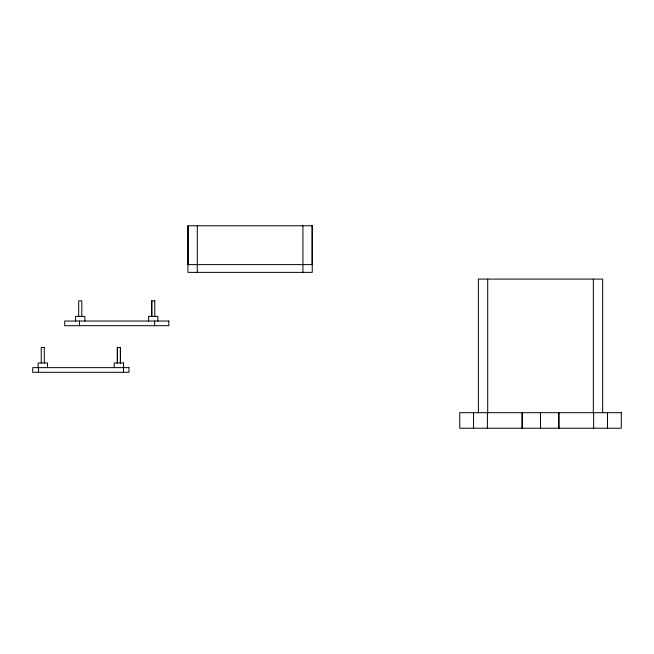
<?xml version="1.0" encoding="UTF-8"?>
<svg xmlns="http://www.w3.org/2000/svg" width="654" height="654" viewBox="0 0 654 654"><rect width="100%" height="100%" fill="white"/><g stroke="black" fill="none" stroke-linecap="round" stroke-linejoin="round"><path stroke-width="0.98" d="M187.96 264.608L312.236 264.608M151.769 300.84L151.769 316.373L151.728 300.84L154.794 300.84M148.597 316.373L157.925 316.373L157.884 321.032M44.349 347.446L41.243 347.446L41.243 362.978M123.541 367.638L123.541 362.978L114.221 362.978L114.246 367.638M607.484 412.69L607.484 428.223M602.661 412.69L602.661 279.094L478.376 279.094L478.376 412.69M593.652 412.69L593.652 428.223M593.333 279.094L593.333 412.69M559.162 412.69L559.162 428.223M558.524 412.69L558.524 428.223M540.515 412.69L540.515 428.223M522.513 412.69L522.513 428.223M521.876 412.69L521.876 428.223M487.696 279.094L487.696 412.69M487.385 412.69L487.385 428.223M473.553 412.69L473.553 428.223M312.162 225.777L312.162 264.608M302.916 225.777L302.916 272.375M197.279 225.777L197.279 272.375M188.017 225.777L188.017 264.608M154.753 300.84L154.794 316.373M154.614 321.032L154.614 325.692M148.638 316.373L148.597 321.032M123.516 362.978L123.451 372.298M120.434 362.978L120.434 347.446L117.328 347.446L117.328 362.978M120.369 347.446L120.369 362.978M117.401 347.446L117.401 362.978M84.881 321.032L84.881 316.373L75.611 316.373L75.619 321.032M81.799 316.373L81.799 300.84L78.693 300.84L78.693 316.373M79.436 321.032L79.436 325.692M47.456 367.638L47.456 362.978L38.136 362.978L38.145 367.638M44.268 347.446L44.349 362.978M38.472 367.638L38.472 372.298M312.236 225.777L187.96 225.777L187.96 272.375L312.236 272.375L312.236 225.777M168.797 321.032L64.713 321.032L64.713 325.692L168.797 325.692L168.797 321.032M128.977 367.638L32.7 367.638L32.7 372.298L128.977 372.298L128.977 367.638M621.3 412.69L459.737 412.69L459.737 428.223L621.3 428.223L621.3 412.69"/></g></svg>
